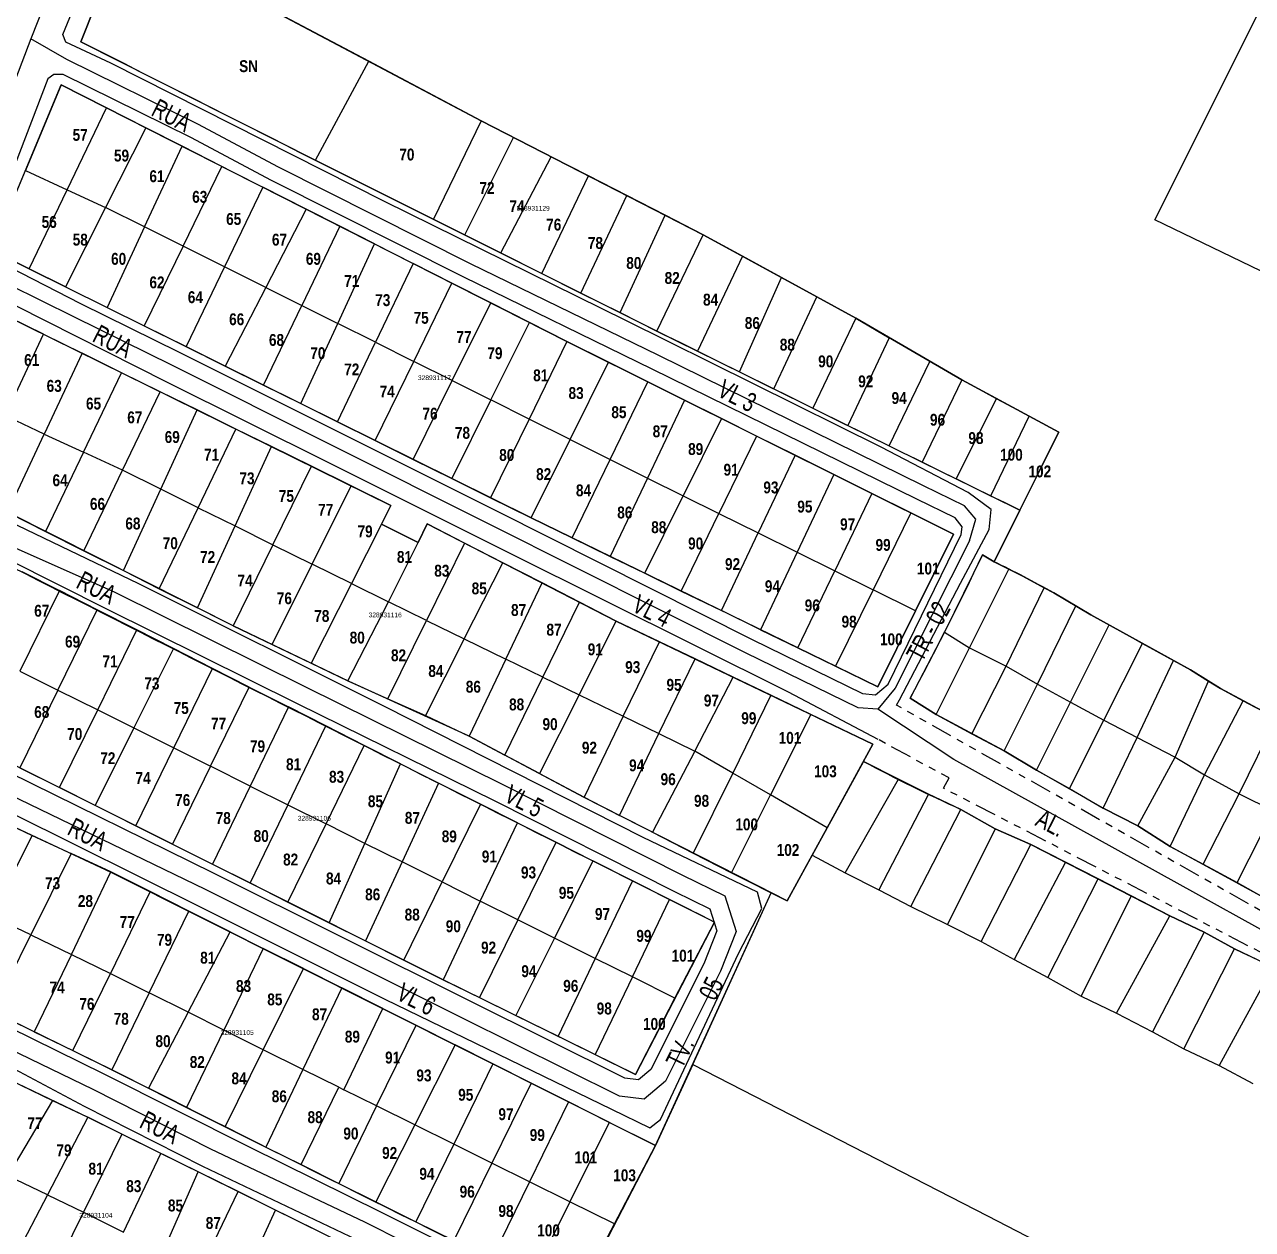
# Model space of a CAD drawing. Extents: x 205316 to 208372, y 4848714 to 4853250.
# Drawn here: x 206958.7 to 207217.7, y 4849956.4 to 4850210.4 of the extents above; entities that cross this region are included whole.
import ezdxf
from ezdxf.enums import TextEntityAlignment as Align

# ---------------------------------------------------------------- set-up
doc = ezdxf.new("R2010")
doc.units = 0
doc.header["$LTSCALE"] = 1.5
doc.header["$MEASUREMENT"] = 0
doc.linetypes.add('TRACO_25', pattern=[8, 3, -1, 1, -1, 1, -1])
for name, color, linetype in [('CD-MALHA-LOTES', 40, 'CONTINUOUS'), ('CD_TXT_QUADRA', 7, 'CONTINUOUS'), ('RU-QUADRAS', 6, 'CONTINUOUS'), ('SV-EIXO-RUA-N-PAV', 6, 'CONTINUOUS'), ('SV-EIXO-RUA-PAV', 20, 'CONTINUOUS'), ('SV-RUA-NAO-PAV-S-GUIA-C-GUIA', 7, 'CONTINUOUS'), ('SV-RUA-PAVIM-S-GUIA-C-GUIA', 7, 'CONTINUOUS'), ('SV-TXT-RUA-N-PAV-S-GUIA-C-GUIA', 7, 'CONTINUOUS'), ('SV-TXT-RUA-PAV-S-GUIA-C-GUIA', 7, 'CONTINUOUS'), ('Th_NmrPort', 7, 'CONTINUOUS')]:
    doc.layers.add(name, color=color, linetype=linetype)
doc.styles.add('ARIAL', font='arial.ttf')
doc.styles.add('ROMANS', font='arial.ttf', dxfattribs={"height": 0.2})
doc.styles.get("Standard").update_dxf_attribs({"font": 'swisscbo.ttf'})

msp = doc.modelspace()

# ---------------------------------------------------------------- linework, layer by layer
at = {"layer": 'CD-MALHA-LOTES', "linetype": 'Continuous'}
for p, q in [((207031.34, 4850202.67), (206979.8, 4850229.99)), ((207197.08, 4850169.22), (207219.7, 4850214.43)), ((207020.07, 4850181.85), (207031.34, 4850202.67)), ((207055.03, 4850190.12), (207031.34, 4850202.67)), ((206967.74, 4850175.59), (206976.02, 4850192.88)), ((206984.32, 4850188.66), (206976.02, 4850192.88)), ((206984.32, 4850188.66), (206975.83, 4850171.87)), ((206991.96, 4850184.78), (206984.32, 4850188.66)), ((207055.03, 4850190.12), (207044.98, 4850169.38)), ((207061.82, 4850186.63), (207055.03, 4850190.12)), ((207051.6, 4850166.06), (207061.82, 4850186.63)), ((207069.79, 4850182.54), (207061.82, 4850186.63)), ((206984.06, 4850167.76), (206991.96, 4850184.78)), ((207000.36, 4850180.52), (206991.96, 4850184.78)), ((206992.17, 4850163.71), (207000.36, 4850180.52)), ((207000.36, 4850180.52), (207008.99, 4850176.14)), ((207020.07, 4850181.85), (207044.98, 4850169.38)), ((207059.15, 4850162.28), (207069.79, 4850182.54)), ((207077.65, 4850178.5), (207069.79, 4850182.54)), ((206955.37, 4850171.04), (206958.94, 4850179.64)), ((206958.94, 4850179.64), (206967.74, 4850175.59)), ((207067.82, 4850157.94), (207077.65, 4850178.5)), ((207085.75, 4850174.34), (207077.65, 4850178.5)), ((206959.74, 4850158.93), (206967.74, 4850175.59)), ((206967.74, 4850175.59), (206975.83, 4850171.87)), ((207008.99, 4850176.14), (207000.89, 4850159.35)), ((207018.15, 4850171.49), (207008.99, 4850176.14)), ((207076.07, 4850153.81), (207085.75, 4850174.34)), ((207093.8, 4850170.21), (207085.75, 4850174.34)), ((206975.83, 4850171.87), (206967.37, 4850155.14)), ((206984.06, 4850167.76), (206975.83, 4850171.87)), ((207018.15, 4850171.49), (207009.61, 4850154.99)), ((207025.2, 4850167.91), (207018.15, 4850171.49)), ((207084.3, 4850149.69), (207093.8, 4850170.21)), ((207101.83, 4850166.08), (207093.8, 4850170.21)), ((206984.06, 4850167.76), (206976.17, 4850150.77)), ((206992.17, 4850163.71), (206984.06, 4850167.76)), ((207025.2, 4850167.91), (207017.2, 4850151.2)), ((207032.56, 4850164.18), (207025.2, 4850167.91)), ((207044.98, 4850169.38), (207051.6, 4850166.06)), ((207281.29, 4850128.59), (207197.08, 4850169.22)), ((207051.6, 4850166.06), (207059.15, 4850162.28)), ((207092.07, 4850145.8), (207101.83, 4850166.08)), ((207110.16, 4850161.55), (207101.83, 4850166.08)), ((206992.17, 4850163.71), (206983.98, 4850146.89)), ((207000.89, 4850159.35), (206992.17, 4850163.71)), ((207024.81, 4850147.4), (207032.56, 4850164.18)), ((207032.56, 4850164.18), (207040.69, 4850160.05)), ((207059.15, 4850162.28), (207067.82, 4850157.94)), ((206959.74, 4850158.93), (206955.35, 4850161.1)), ((207000.89, 4850159.35), (206992.79, 4850142.52)), ((207009.61, 4850154.99), (207000.89, 4850159.35)), ((207040.69, 4850160.05), (207032.73, 4850143.44)), ((207048.86, 4850155.9), (207040.69, 4850160.05)), ((207110.16, 4850161.55), (207100.67, 4850141.55)), ((207118.38, 4850157.06), (207110.16, 4850161.55)), ((206967.37, 4850155.14), (206959.74, 4850158.93)), ((207067.82, 4850157.94), (207076.07, 4850153.81)), ((207109.48, 4850137.2), (207118.38, 4850157.06)), ((207125.77, 4850153.02), (207118.38, 4850157.06)), ((206967.37, 4850155.14), (206976.17, 4850150.77)), ((207009.61, 4850154.99), (207001.04, 4850138.42)), ((207009.61, 4850154.99), (207017.2, 4850151.2)), ((207040.82, 4850139.4), (207048.86, 4850155.9)), ((207057.03, 4850151.75), (207048.86, 4850155.9)), ((207048.9, 4850135.36), (207057.03, 4850151.75)), ((207065.2, 4850147.61), (207057.03, 4850151.75)), ((207076.07, 4850153.81), (207084.3, 4850149.69)), ((207116.72, 4850133.63), (207125.77, 4850153.02)), ((207134.03, 4850148.51), (207125.77, 4850153.02)), ((206976.17, 4850150.77), (206983.98, 4850146.89)), ((207009.16, 4850134.39), (207017.2, 4850151.2)), ((207017.2, 4850151.2), (207024.81, 4850147.4)), ((207084.3, 4850149.69), (207092.07, 4850145.8)), ((206962.71, 4850145.17), (206955.58, 4850148.68)), ((206983.98, 4850146.89), (206992.79, 4850142.52)), ((207017, 4850130.5), (207024.81, 4850147.4)), ((207032.73, 4850143.44), (207024.81, 4850147.4)), ((207057.08, 4850131.27), (207065.2, 4850147.61)), ((207073.1, 4850143.59), (207065.2, 4850147.61)), ((207134.03, 4850148.51), (207124.94, 4850129.57)), ((207134.03, 4850148.51), (207141.07, 4850144.4)), ((206955.51, 4850129.64), (206962.71, 4850145.17)), ((206962.71, 4850145.17), (206970.91, 4850141.12)), ((207092.07, 4850145.8), (207100.67, 4850141.55)), ((207141.07, 4850144.4), (207132.33, 4850125.92)), ((207149.64, 4850139.41), (207141.07, 4850144.4)), ((206992.79, 4850142.52), (207001.04, 4850138.42)), ((207024.71, 4850126.68), (207032.73, 4850143.44)), ((207032.73, 4850143.44), (207040.82, 4850139.4)), ((207073.1, 4850143.59), (207065.12, 4850127.25)), ((207081.86, 4850139.23), (207073.1, 4850143.59)), ((207100.67, 4850141.55), (207109.48, 4850137.2)), ((206970.91, 4850141.12), (206962.91, 4850124.05)), ((206979.22, 4850137.02), (206970.91, 4850141.12)), ((207032.7, 4850122.71), (207040.82, 4850139.4)), ((207048.9, 4850135.36), (207040.82, 4850139.4)), ((207073.76, 4850122.94), (207081.86, 4850139.23)), ((207090.2, 4850135.07), (207081.86, 4850139.23)), ((207141.05, 4850121.62), (207149.64, 4850139.41)), ((207156.36, 4850135.51), (207149.64, 4850139.41)), ((206971.16, 4850120.25), (206979.22, 4850137.02)), ((206987.36, 4850133), (206979.22, 4850137.02)), ((207001.04, 4850138.42), (207009.16, 4850134.39)), ((207109.48, 4850137.2), (207116.72, 4850133.63)), ((207009.16, 4850134.39), (207017, 4850130.5)), ((207040.67, 4850118.75), (207048.9, 4850135.36)), ((207048.9, 4850135.36), (207057.08, 4850131.27)), ((207082.23, 4850118.7), (207090.2, 4850135.07)), ((207097.91, 4850131.23), (207090.2, 4850135.07)), ((207116.72, 4850133.63), (207124.94, 4850129.57)), ((207156.36, 4850135.51), (207148.01, 4850118.18)), ((207163.72, 4850131.54), (207156.36, 4850135.51)), ((206979.41, 4850116.44), (206987.36, 4850133)), ((206995.14, 4850129.17), (206987.36, 4850133)), ((207057.08, 4850131.27), (207048.84, 4850114.7)), ((207065.12, 4850127.25), (207057.08, 4850131.27)), ((207097.91, 4850131.23), (207090.09, 4850114.81)), ((207105.7, 4850127.35), (207097.91, 4850131.23)), ((207155.2, 4850114.64), (207163.72, 4850131.54)), ((207170.56, 4850127.85), (207163.72, 4850131.54)), ((206987.47, 4850112.45), (206995.14, 4850129.17)), ((207003.33, 4850125.13), (206995.14, 4850129.17)), ((207017, 4850130.5), (207024.71, 4850126.68)), ((207124.94, 4850129.57), (207132.33, 4850125.92)), ((206962.91, 4850124.05), (206955.5, 4850127.59)), ((207024.71, 4850126.68), (207032.7, 4850122.71)), ((207065.12, 4850127.25), (207057.01, 4850110.65)), ((207073.76, 4850122.94), (207065.12, 4850127.25)), ((207105.7, 4850127.35), (207097.64, 4850111.07)), ((207113.08, 4850123.67), (207105.7, 4850127.35)), ((207132.33, 4850125.92), (207141.05, 4850121.62)), ((207162.48, 4850111.05), (207170.56, 4850127.85)), ((207176.8, 4850124.48), (207170.56, 4850127.85)), ((206955.44, 4850108.14), (206962.91, 4850124.05)), ((206962.91, 4850124.05), (206971.16, 4850120.25)), ((206995.36, 4850108.55), (207003.33, 4850125.13)), ((207010.81, 4850121.43), (207003.33, 4850125.13)), ((207113.08, 4850123.67), (207105.16, 4850107.35)), ((207121.2, 4850119.62), (207113.08, 4850123.67)), ((207172.22, 4850115.3), (207176.8, 4850124.48)), ((207003.13, 4850104.7), (207010.81, 4850121.43)), ((207019.22, 4850117.29), (207010.81, 4850121.43)), ((207032.7, 4850122.71), (207040.67, 4850118.75)), ((207065.54, 4850106.41), (207073.76, 4850122.94)), ((207073.76, 4850122.94), (207082.23, 4850118.7)), ((207141.05, 4850121.62), (207148.01, 4850118.18)), ((206971.16, 4850120.25), (206963.15, 4850103.57)), ((206979.41, 4850116.44), (206971.16, 4850120.25)), ((207040.67, 4850118.75), (207048.84, 4850114.7)), ((207074.2, 4850102.19), (207082.23, 4850118.7)), ((207082.23, 4850118.7), (207090.09, 4850114.81)), ((207121.2, 4850119.62), (207113.45, 4850103.24)), ((207129.36, 4850115.56), (207121.2, 4850119.62)), ((207148.01, 4850118.18), (207155.2, 4850114.64)), ((206971.26, 4850099.49), (206979.41, 4850116.44)), ((206987.47, 4850112.45), (206979.41, 4850116.44)), ((207011.12, 4850100.75), (207019.22, 4850117.29)), ((207027.59, 4850113.16), (207019.22, 4850117.29)), ((207129.36, 4850115.56), (207121.65, 4850099.19)), ((207137.43, 4850111.54), (207129.36, 4850115.56)), ((207019.4, 4850096.65), (207027.59, 4850113.16)), ((207048.84, 4850114.7), (207057.01, 4850110.65)), ((207090.09, 4850114.81), (207082.21, 4850098.29)), ((207090.09, 4850114.81), (207097.64, 4850111.07)), ((207155.2, 4850114.64), (207162.48, 4850111.05)), ((207172.22, 4850115.3), (207168.59, 4850108.03)), ((206979.6, 4850095.29), (206987.47, 4850112.45)), ((206995.36, 4850108.55), (206987.47, 4850112.45)), ((207057.01, 4850110.65), (207065.54, 4850106.41)), ((207089.53, 4850094.72), (207097.64, 4850111.07)), ((207097.64, 4850111.07), (207105.16, 4850107.35)), ((207137.43, 4850111.54), (207129.59, 4850095.25)), ((207145.59, 4850107.47), (207137.43, 4850111.54)), ((207162.48, 4850111.05), (207168.59, 4850108.03)), ((206987.16, 4850091.48), (206995.36, 4850108.55)), ((206995.36, 4850108.55), (207003.13, 4850104.7)), ((207168.59, 4850108.03), (207163.17, 4850097.15)), ((206955.57, 4850107.39), (206963.15, 4850103.57)), ((207033.98, 4850105.09), (207027.67, 4850092.56)), ((207041.72, 4850101.23), (207033.98, 4850105.09)), ((207065.54, 4850106.41), (207074.2, 4850102.19)), ((207097.22, 4850090.97), (207105.16, 4850107.35)), ((207105.16, 4850107.35), (207113.45, 4850103.24)), ((207145.59, 4850107.47), (207137.65, 4850091.26)), ((206963.15, 4850103.57), (206971.26, 4850099.49)), ((206995.2, 4850087.43), (207003.13, 4850104.7)), ((207003.13, 4850104.7), (207011.12, 4850100.75)), ((207105.69, 4850086.85), (207113.45, 4850103.24)), ((207113.45, 4850103.24), (207121.65, 4850099.19)), ((207011.12, 4850100.75), (207002.73, 4850083.65)), ((207011.12, 4850100.75), (207019.4, 4850096.65)), ((207035.49, 4850088.69), (207041.72, 4850101.23)), ((207051.54, 4850101.09), (207043.51, 4850084.79)), ((207059.56, 4850096.96), (207051.54, 4850101.09)), ((207074.2, 4850102.19), (207082.21, 4850098.29)), ((206971.26, 4850099.49), (206979.6, 4850095.29)), ((207082.21, 4850098.29), (207089.53, 4850094.72)), ((207121.65, 4850099.19), (207113.94, 4850082.83)), ((207121.65, 4850099.19), (207129.59, 4850095.25)), ((206958.19, 4850095.13), (206966.1, 4850091.07)), ((206979.6, 4850095.29), (206987.16, 4850091.48)), ((207010.99, 4850079.69), (207019.4, 4850096.65)), ((207027.67, 4850092.56), (207019.4, 4850096.65)), ((207051.46, 4850080.91), (207059.56, 4850096.96)), ((207067.87, 4850092.69), (207059.56, 4850096.96)), ((207089.53, 4850094.72), (207097.22, 4850090.97)), ((207121.77, 4850079.02), (207129.59, 4850095.25)), ((207129.59, 4850095.25), (207137.65, 4850091.26)), ((207163.17, 4850097.15), (207169.09, 4850094.2)), ((207027.67, 4850092.56), (207019.21, 4850075.76)), ((207027.67, 4850092.56), (207035.49, 4850088.69)), ((207060.24, 4850076.64), (207067.87, 4850092.69)), ((207075.77, 4850088.62), (207067.87, 4850092.69)), ((207169.09, 4850094.2), (207175.75, 4850090.61)), ((206966.1, 4850091.07), (206957.78, 4850074.11)), ((206974.08, 4850087.03), (206966.1, 4850091.07)), ((206987.16, 4850091.48), (206995.2, 4850087.43)), ((207097.22, 4850090.97), (207105.69, 4850086.85)), ((207137.65, 4850091.26), (207129.74, 4850075.13)), ((207146.6, 4850086.83), (207137.65, 4850091.26)), ((207175.75, 4850090.61), (207183.6, 4850085.99)), ((206965.79, 4850070.11), (206974.08, 4850087.03)), ((206982.44, 4850082.78), (206974.08, 4850087.03)), ((207002.73, 4850083.65), (206995.2, 4850087.43)), ((207026.91, 4850072.07), (207035.49, 4850088.69)), ((207043.51, 4850084.79), (207035.49, 4850088.69)), ((207068.04, 4850072.84), (207075.77, 4850088.62)), ((207083.46, 4850084.66), (207075.77, 4850088.62)), ((207113.94, 4850082.83), (207105.69, 4850086.85)), ((207035.38, 4850068.27), (207043.51, 4850084.79)), ((207043.51, 4850084.79), (207051.46, 4850080.91)), ((207075.66, 4850069.13), (207083.46, 4850084.66)), ((207092.6, 4850080.28), (207083.46, 4850084.66)), ((207138.63, 4850070.8), (207146.6, 4850086.83)), ((207183.6, 4850085.99), (207190.76, 4850082.04)), ((206974.18, 4850065.92), (206982.44, 4850082.78)), ((206990.12, 4850078.88), (206982.44, 4850082.78)), ((207002.73, 4850083.65), (207010.99, 4850079.69)), ((207113.94, 4850082.83), (207121.77, 4850079.02)), ((207190.76, 4850082.04), (207197.42, 4850078.29)), ((207010.99, 4850079.69), (207019.21, 4850075.76)), ((207051.46, 4850080.91), (207043.28, 4850064.72)), ((207051.46, 4850080.91), (207060.24, 4850076.64)), ((207084.96, 4850064.61), (207092.6, 4850080.28)), ((207100.14, 4850076.67), (207092.6, 4850080.28)), ((206990.12, 4850078.88), (206981.78, 4850062.13)), ((206998.38, 4850074.68), (206990.12, 4850078.88)), ((207060.24, 4850076.64), (207052.52, 4850060.4)), ((207068.04, 4850072.84), (207060.24, 4850076.64)), ((207092.51, 4850060.93), (207100.14, 4850076.67)), ((207108.14, 4850072.84), (207100.14, 4850076.67)), ((207121.77, 4850079.02), (207129.74, 4850075.13)), ((207197.42, 4850078.29), (207204.58, 4850074.37)), ((206957.78, 4850074.11), (206965.79, 4850070.11)), ((206990.21, 4850057.92), (206998.38, 4850074.68)), ((207006.13, 4850070.74), (206998.38, 4850074.68)), ((207019.21, 4850075.76), (207026.91, 4850072.07)), ((207129.74, 4850075.13), (207138.63, 4850070.8)), ((207204.58, 4850074.37), (207210.91, 4850070.41)), ((207026.91, 4850072.07), (207035.38, 4850068.27)), ((207060, 4850056.42), (207068.04, 4850072.84)), ((207068.04, 4850072.84), (207075.66, 4850069.13)), ((207100.06, 4850057.25), (207108.14, 4850072.84)), ((207116.13, 4850069.02), (207108.14, 4850072.84)), ((206965.79, 4850070.11), (206957.77, 4850053.74)), ((206965.79, 4850070.11), (206974.18, 4850065.92)), ((206997.98, 4850054.04), (207006.13, 4850070.74)), ((207006.13, 4850070.74), (207014.38, 4850066.55)), ((207075.66, 4850069.13), (207067.31, 4850052.52)), ((207075.66, 4850069.13), (207084.96, 4850064.61)), ((207116.13, 4850069.02), (207108.06, 4850052.61)), ((207124.54, 4850064.99), (207116.13, 4850069.02)), ((207210.91, 4850070.41), (207218.25, 4850066.48)), ((207014.38, 4850066.55), (207006.35, 4850049.86)), ((207022.24, 4850062.56), (207014.38, 4850066.55)), ((207035.38, 4850068.27), (207043.28, 4850064.72)), ((206966.15, 4850049.54), (206974.18, 4850065.92)), ((206974.18, 4850065.92), (206981.78, 4850062.13)), ((207043.28, 4850064.72), (207052.52, 4850060.4)), ((207084.96, 4850064.61), (207076.71, 4850047.5)), ((207084.96, 4850064.61), (207092.51, 4850060.93)), ((207124.54, 4850064.99), (207116.04, 4850048)), ((206981.78, 4850062.13), (206973.64, 4850045.79)), ((206981.78, 4850062.13), (206990.21, 4850057.92)), ((207014.23, 4850045.92), (207022.24, 4850062.56)), ((207030.38, 4850058.42), (207022.24, 4850062.56)), ((207022.31, 4850041.88), (207030.38, 4850058.42)), ((207038.04, 4850054.53), (207030.38, 4850058.42)), ((207052.52, 4850060.4), (207060, 4850056.42)), ((207084.17, 4850043.7), (207092.51, 4850060.93)), ((207092.51, 4850060.93), (207100.06, 4850057.25)), ((206982.2, 4850041.51), (206990.21, 4850057.92)), ((206990.21, 4850057.92), (206997.98, 4850054.04)), ((207067.31, 4850052.52), (207060, 4850056.42)), ((207100.06, 4850057.25), (207091.17, 4850040.12)), ((207108.06, 4850052.61), (207100.06, 4850057.25)), ((206957.77, 4850053.74), (206966.15, 4850049.54)), ((206997.98, 4850054.04), (206989.96, 4850037.62)), ((207006.35, 4850049.86), (206997.98, 4850054.04)), ((207030.52, 4850037.79), (207038.04, 4850054.53)), ((207038.04, 4850054.53), (207046.06, 4850050.49)), ((207067.31, 4850052.52), (207076.71, 4850047.5)), ((207108.06, 4850052.61), (207099.75, 4850035.74)), ((207116.04, 4850048), (207108.06, 4850052.61)), ((206973.64, 4850045.79), (206966.15, 4850049.54)), ((207006.35, 4850049.86), (206998.41, 4850033.38)), ((207006.35, 4850049.86), (207014.23, 4850045.92)), ((207046.06, 4850050.49), (207038.37, 4850033.87)), ((207054.89, 4850046.05), (207046.06, 4850050.49)), ((206982.2, 4850041.51), (206973.64, 4850045.79)), ((207014.23, 4850045.92), (207006.29, 4850029.44)), ((207014.23, 4850045.92), (207022.31, 4850041.88)), ((207054.89, 4850046.05), (207046.82, 4850029.65)), ((207062.66, 4850042.14), (207054.89, 4850046.05)), ((207076.71, 4850047.5), (207084.17, 4850043.7)), ((207107.84, 4850031.61), (207116.04, 4850048)), ((207127.98, 4850041.09), (207116.04, 4850048)), ((207091.17, 4850040.12), (207084.17, 4850043.7)), ((206955.61, 4850041.71), (206960.38, 4850039.48)), ((206989.96, 4850037.62), (206982.2, 4850041.51)), ((207014.28, 4850025.43), (207022.31, 4850041.88)), ((207030.52, 4850037.79), (207022.31, 4850041.88)), ((207054.84, 4850025.64), (207062.66, 4850042.14)), ((207062.66, 4850042.14), (207070.86, 4850038.01)), ((207119.53, 4850025.65), (207127.98, 4850041.09)), ((206960.38, 4850039.48), (206955.53, 4850029.85)), ((206960.38, 4850039.48), (206968.59, 4850035.65)), ((207023.01, 4850021.06), (207030.52, 4850037.79)), ((207038.37, 4850033.87), (207030.52, 4850037.79)), ((207062.78, 4850021.67), (207070.86, 4850038.01)), ((207070.86, 4850038.01), (207078.56, 4850034.14)), ((207091.17, 4850040.12), (207099.75, 4850035.74)), ((206968.59, 4850035.65), (206960.1, 4850018.49)), ((206976.92, 4850031.76), (206968.59, 4850035.65)), ((206989.96, 4850037.62), (206998.41, 4850033.38)), ((207099.75, 4850035.74), (207107.84, 4850031.61)), ((206998.41, 4850033.38), (207006.29, 4850029.44)), ((207038.37, 4850033.87), (207030.66, 4850017.23)), ((207046.82, 4850029.65), (207038.37, 4850033.87)), ((207078.56, 4850034.14), (207070.47, 4850017.83)), ((207086.95, 4850029.91), (207078.56, 4850034.14)), ((206968.65, 4850014.36), (206976.92, 4850031.76)), ((206985.23, 4850027.61), (206976.92, 4850031.76)), ((207086.95, 4850029.91), (207079.09, 4850013.53)), ((207094.76, 4850025.98), (207086.95, 4850029.91)), ((207107.84, 4850031.61), (207119.53, 4850025.65)), ((206985.23, 4850027.61), (206976.85, 4850010.39)), ((206993.38, 4850023.52), (206985.23, 4850027.61)), ((207006.29, 4850029.44), (207014.28, 4850025.43)), ((207038.72, 4850013.19), (207046.82, 4850029.65)), ((207046.82, 4850029.65), (207054.84, 4850025.64)), ((207014.28, 4850025.43), (207023.01, 4850021.06)), ((207054.84, 4850025.64), (207046.99, 4850009.05)), ((207062.78, 4850021.67), (207054.84, 4850025.64)), ((207086.92, 4850009.62), (207094.76, 4850025.98)), ((207104.24, 4850021.21), (207094.76, 4850025.98)), ((206985.04, 4850006.29), (206993.38, 4850023.52)), ((207002.09, 4850019.14), (206993.38, 4850023.52)), ((206960.1, 4850018.49), (206955.53, 4850020.71)), ((207023.01, 4850021.06), (207030.66, 4850017.23)), ((207062.78, 4850021.67), (207054.68, 4850005.27)), ((207070.47, 4850017.83), (207062.78, 4850021.67)), ((207095.89, 4850005.14), (207104.24, 4850021.21)), ((206955.53, 4850009.25), (206960.1, 4850018.49)), ((206960.1, 4850018.49), (206968.65, 4850014.36)), ((206993.24, 4850002.2), (207002.09, 4850019.14)), ((207002.09, 4850019.14), (207009.05, 4850015.65)), ((207030.66, 4850017.23), (207038.72, 4850013.19)), ((207070.47, 4850017.83), (207062.36, 4850001.48)), ((207079.09, 4850013.53), (207070.47, 4850017.83)), ((206968.65, 4850014.36), (206960.8, 4849998.05)), ((206968.65, 4850014.36), (206976.85, 4850010.39)), ((207009.05, 4850015.65), (207000.76, 4849998.44)), ((207017.53, 4850011.38), (207009.05, 4850015.65)), ((207038.72, 4850013.19), (207046.99, 4850009.05)), ((207079.09, 4850013.53), (207071.23, 4849997.12)), ((207086.92, 4850009.62), (207079.09, 4850013.53)), ((206968.91, 4849994.09), (206976.85, 4850010.39)), ((206976.85, 4850010.39), (206985.04, 4850006.29)), ((207009.09, 4849994.28), (207017.53, 4850011.38)), ((207017.53, 4850011.38), (207025.62, 4850007.32)), ((207086.92, 4850009.62), (207079.08, 4849993.25)), ((207095.89, 4850005.14), (207086.92, 4850009.62)), ((207025.62, 4850007.32), (207017.42, 4849990.15)), ((207034.28, 4850002.97), (207025.62, 4850007.32)), ((207046.99, 4850009.05), (207054.68, 4850005.27)), ((206985.04, 4850006.29), (206977.18, 4849990.05)), ((206993.24, 4850002.2), (206985.04, 4850006.29)), ((207054.68, 4850005.27), (207062.36, 4850001.48)), ((207087.55, 4849989.08), (207095.89, 4850005.14)), ((206993.24, 4850002.2), (206984.87, 4849986.18)), ((207000.76, 4849998.44), (206993.24, 4850002.2)), ((207026.09, 4849985.85), (207034.28, 4850002.97)), ((207034.28, 4850002.97), (207041.29, 4849999.45)), ((207062.36, 4850001.48), (207071.23, 4849997.12)), ((206960.8, 4849998.05), (206955.61, 4850000.59)), ((207032.99, 4849982.43), (207041.29, 4849999.45)), ((207041.29, 4849999.45), (207049.54, 4849995.3)), ((206960.8, 4849998.05), (206968.91, 4849994.09)), ((207000.76, 4849998.44), (206992.92, 4849982.13)), ((207009.09, 4849994.28), (207000.76, 4849998.44)), ((207071.23, 4849997.12), (207079.08, 4849993.25)), ((206968.91, 4849994.09), (206977.18, 4849990.05)), ((207001.06, 4849978.02), (207009.09, 4849994.28)), ((207017.42, 4849990.15), (207009.09, 4849994.28)), ((207049.54, 4849995.3), (207041.02, 4849978.45)), ((207057.49, 4849991.31), (207049.54, 4849995.3)), ((207057.49, 4849991.31), (207049.24, 4849974.37)), ((207065.56, 4849987.25), (207057.49, 4849991.31)), ((207079.08, 4849993.25), (207087.55, 4849989.08)), ((206977.18, 4849990.05), (206984.87, 4849986.18)), ((207017.42, 4849990.15), (207009.61, 4849973.78)), ((207025.02, 4849986.38), (207017.42, 4849990.15)), ((206955.61, 4849987.95), (206964.63, 4849983.61)), ((206984.87, 4849986.18), (206992.92, 4849982.13)), ((207017.04, 4849970.08), (207025.02, 4849986.38)), ((207025.02, 4849986.38), (207026.09, 4849985.85)), ((207065.56, 4849987.25), (207057.26, 4849970.39)), ((207073.46, 4849983.28), (207065.56, 4849987.25)), ((206964.63, 4849983.61), (206955.22, 4849967.72)), ((206964.63, 4849983.61), (206972.06, 4849980.04)), ((207032.99, 4849982.43), (207026.09, 4849985.85)), ((207073.46, 4849983.28), (207065.21, 4849966.45)), ((207082.03, 4849978.98), (207073.46, 4849983.28)), ((206992.92, 4849982.13), (207001.06, 4849978.02)), ((207032.99, 4849982.43), (207025.04, 4849966.11)), ((207041.02, 4849978.45), (207032.99, 4849982.43)), ((206972.06, 4849980.04), (206963.56, 4849963.72)), ((206979.24, 4849976.49), (206972.06, 4849980.04)), ((207041.02, 4849978.45), (207032.82, 4849962.24)), ((207049.24, 4849974.37), (207041.02, 4849978.45)), ((207082.03, 4849978.98), (207073.71, 4849962.24)), ((206979.24, 4849976.49), (206971.19, 4849960.07)), ((206987.46, 4849972.43), (206979.24, 4849976.49)), ((207001.06, 4849978.02), (207009.61, 4849973.78)), ((207009.61, 4849973.78), (207017.04, 4849970.08)), ((207049.24, 4849974.37), (207041.28, 4849958.03)), ((207057.26, 4849970.39), (207049.24, 4849974.37)), ((206979.59, 4849955.81), (206987.46, 4849972.43)), ((206995.35, 4849968.53), (206987.46, 4849972.43)), ((207057.26, 4849970.39), (207049.24, 4849954.08)), ((207065.21, 4849966.45), (207057.26, 4849970.39)), ((206987.93, 4849951.59), (206995.35, 4849968.53)), ((207003.76, 4849964.37), (206995.35, 4849968.53)), ((207017.04, 4849970.08), (207025.04, 4849966.11)), ((206963.56, 4849963.72), (206955.22, 4849967.72)), ((207025.04, 4849966.11), (207032.82, 4849962.24)), ((207065.21, 4849966.45), (207057.2, 4849950.12)), ((207073.71, 4849962.24), (207065.21, 4849966.45)), ((206963.56, 4849963.72), (206955.54, 4849948.31)), ((206963.56, 4849963.72), (206971.19, 4849960.07)), ((206995.73, 4849947.64), (207003.76, 4849964.37)), ((207011.64, 4849960.48), (207003.76, 4849964.37)), ((206971.19, 4849960.07), (206962.68, 4849942.79)), ((206971.19, 4849960.07), (206979.59, 4849955.81)), ((207003.85, 4849943.53), (207011.64, 4849960.48)), ((207020.06, 4849956.32), (207011.64, 4849960.48)), ((207032.82, 4849962.24), (207041.28, 4849958.03)), ((207073.71, 4849962.24), (207065.61, 4849945.94)), ((207083.12, 4849957.57), (207073.71, 4849962.24)), ((207041.28, 4849958.03), (207049.24, 4849954.08)), ((207074.64, 4849941.45), (207083.12, 4849957.57))]:
    msp.add_line(p, q, dxfattribs=at)
at = {"layer": 'CD-MALHA-LOTES', "linetype": 'Continuous', "flags": 128}
for points in [[(206979.8, 4850229.99), (206970.61, 4850206.79), (207020.07, 4850181.85)], [(206976.02, 4850192.88), (206966.46, 4850197.73), (206958.94, 4850179.64)], [(207033.98, 4850105.09), (207035.96, 4850109.03), (207027.59, 4850113.16)], [(207051.54, 4850101.09), (207043.67, 4850105.14), (207041.72, 4850101.23)], [(207146.6, 4850086.83), (207154.62, 4850102.97), (207145.59, 4850107.47)], [(207127.98, 4850041.09), (207137.62, 4850058.73), (207124.54, 4850064.99)], [(207083.12, 4849957.57), (207091.8, 4849974.07), (207082.03, 4849978.98)]]:
    msp.add_lwpolyline(points, dxfattribs=at)
at = {"layer": 'CD-MALHA-LOTES'}
for points in [[(207163.17, 4850097.15), (207160.72, 4850098.61), (207152.74, 4850082.33)], [(207158.01, 4850079.03), (207166.3, 4850095.59)], [(207163.17, 4850097.15), (207166.3, 4850095.59)], [(207166.3, 4850095.59), (207169.09, 4850094.2)], [(207169.09, 4850094.2), (207173.76, 4850091.68)], [(207165.69, 4850075.15), (207173.76, 4850091.68)], [(207173.76, 4850091.68), (207175.75, 4850090.61)], [(207175.75, 4850090.61), (207180.44, 4850087.85)], [(207172.36, 4850071.37), (207180.44, 4850087.85)], [(207180.44, 4850087.85), (207183.6, 4850085.99)], [(207183.6, 4850085.99), (207187.47, 4850083.85)], [(207152.74, 4850082.33), (207145.48, 4850068.37), (207150.97, 4850064.98)], [(207152.74, 4850082.33), (207158.01, 4850079.03)], [(207179.26, 4850067.59), (207187.47, 4850083.85)], [(207187.47, 4850083.85), (207190.76, 4850082.04)], [(207190.76, 4850082.04), (207194.45, 4850079.96)], [(207186.31, 4850063.75), (207194.45, 4850079.96)], [(207194.45, 4850079.96), (207197.42, 4850078.29)], [(207150.97, 4850064.98), (207158.01, 4850079.03)], [(207158.01, 4850079.03), (207165.69, 4850075.15)], [(207197.42, 4850078.29), (207201.03, 4850076.31)], [(207158.49, 4850060.88), (207165.69, 4850075.15)], [(207165.69, 4850075.15), (207172.36, 4850071.37)], [(207193.32, 4850060.08), (207201.03, 4850076.31)], [(207201.03, 4850076.31), (207204.58, 4850074.37)], [(207204.58, 4850074.37), (207208.36, 4850072)], [(207165.3, 4850057.33), (207172.36, 4850071.37)], [(207172.36, 4850071.37), (207179.26, 4850067.59)], [(207201.35, 4850055.96), (207208.36, 4850072)], [(207208.36, 4850072), (207210.91, 4850070.41)], [(207210.91, 4850070.41), (207215.67, 4850067.86)], [(207172.11, 4850053.19), (207179.26, 4850067.59)], [(207179.26, 4850067.59), (207186.31, 4850063.75)], [(207207.56, 4850052.26), (207215.67, 4850067.86)], [(207215.67, 4850067.86), (207218.25, 4850066.48)], [(207150.97, 4850064.98), (207158.49, 4850060.88)], [(207179.06, 4850049.34), (207186.31, 4850063.75)], [(207186.31, 4850063.75), (207193.32, 4850060.08)], [(207214.85, 4850048.2), (207222.65, 4850064.13)], [(207158.49, 4850060.88), (207165.3, 4850057.33)], [(207186.16, 4850045.2), (207193.32, 4850060.08)], [(207193.32, 4850060.08), (207201.35, 4850055.96)], [(207165.3, 4850057.33), (207172.11, 4850053.19)], [(207193.48, 4850041.48), (207201.35, 4850055.96)], [(207201.35, 4850055.96), (207207.56, 4850052.26)], [(207142.99, 4850051.31), (207135.61, 4850055.06), (207127.98, 4850041.09), (207124.79, 4850035.27)], [(207172.11, 4850053.19), (207179.06, 4850049.34)], [(207131.8, 4850031.55), (207142.99, 4850051.31)], [(207149.36, 4850048.13), (207142.99, 4850051.31)], [(207200.28, 4850037.16), (207207.56, 4850052.26)], [(207207.56, 4850052.26), (207214.85, 4850048.2)], [(207149.36, 4850048.13), (207138.89, 4850028.01)], [(207156.17, 4850044.95), (207149.36, 4850048.13)], [(207179.06, 4850049.34), (207186.16, 4850045.2)], [(207207.25, 4850033.43), (207214.85, 4850048.2)], [(207214.85, 4850048.2), (207222.08, 4850044.68)], [(207145.59, 4850024.47), (207156.17, 4850044.95)], [(207163.42, 4850040.89), (207156.17, 4850044.95)], [(207186.16, 4850045.2), (207193.48, 4850041.48)], [(207214.46, 4850029.52), (207222.08, 4850044.68)], [(207163.42, 4850040.89), (207153.34, 4850020.66)], [(207170.95, 4850037.56), (207163.42, 4850040.89)], [(207193.48, 4850041.48), (207200.28, 4850037.16)], [(207099.63, 4849991.18), (207116.18, 4850027.36), (207119.53, 4850025.65), (207124.79, 4850035.27)], [(207124.79, 4850035.27), (207131.8, 4850031.55)], [(207160.43, 4850017.12), (207170.95, 4850037.56)], [(207178.2, 4850033.8), (207170.95, 4850037.56)], [(207200.28, 4850037.16), (207207.25, 4850033.43)], [(207178.2, 4850033.8), (207167.39, 4850013.32)], [(207185.15, 4850030.33), (207178.2, 4850033.8)], [(207207.25, 4850033.43), (207214.46, 4850029.52)], [(207131.8, 4850031.55), (207138.89, 4850028.01)], [(207174.48, 4850009.51), (207185.15, 4850030.33)], [(207192.11, 4850026.71), (207185.15, 4850030.33)], [(207138.89, 4850028.01), (207145.59, 4850024.47)], [(207214.46, 4850029.52), (207221.65, 4850025.45)], [(207192.11, 4850026.71), (207181.57, 4850005.58)], [(207200.22, 4850022.51), (207192.11, 4850026.71)], [(207145.59, 4850024.47), (207153.34, 4850020.66)], [(207188.99, 4850001.97), (207200.22, 4850022.51)], [(207207.46, 4850019.04), (207200.22, 4850022.51)], [(207153.34, 4850020.66), (207160.43, 4850017.12)], [(207160.43, 4850017.12), (207167.39, 4850013.32)], [(207207.46, 4850019.04), (207196.6, 4849998.03)], [(207213.84, 4850015.56), (207207.46, 4850019.04)], [(207203.17, 4849994.49), (207213.84, 4850015.56)], [(207221.92, 4850011.69), (207213.84, 4850015.56)], [(207167.39, 4850013.32), (207174.48, 4850009.51)], [(207174.48, 4850009.51), (207181.57, 4850005.58)], [(207221.92, 4850011.69), (207210.65, 4849990.95)], [(207181.57, 4850005.58), (207188.99, 4850001.97)], [(207188.99, 4850001.97), (207196.6, 4849998.03)], [(207196.6, 4849998.03), (207203.17, 4849994.49)], [(207203.17, 4849994.49), (207210.65, 4849990.95)], [(207099.63, 4849991.18), (207091.8, 4849974.07), (207083.12, 4849957.57), (207080.71, 4849952.99)], [(207099.63, 4849991.18), (207161.82, 4849959.29), (207257, 4849910.04), (207285.48, 4849895.23)], [(207210.65, 4849990.95), (207217.74, 4849987.14)]]:
    msp.add_lwpolyline(points, dxfattribs=at)
at = {"layer": 'RU-QUADRAS', "linetype": 'Continuous'}
for points in [[(206832.06, 4850216.39), (206847.26, 4850255.55), (206964.24, 4850244.21, 0.006521), (206949.37, 4850205.46)], [(207125.77, 4850153.02), (207134.03, 4850148.51), (207156.36, 4850135.51), (207176.8, 4850124.48), (207168.59, 4850108.03, -0.003429), (206970.61, 4850206.79), (206979.8, 4850229.99), (207055.03, 4850190.12), (207101.83, 4850166.08)], [(206918.57, 4850073.82), (206931.97, 4850108.37, 0.001699), (207104.24, 4850021.21), (207087.55, 4849989.08), (207046.99, 4850009.05), (206957.77, 4850053.74)], [(207074.75, 4849941.29, -0.001844), (206977.18, 4849990.05), (206955.61, 4850000.59), (206901.75, 4850027.84), (206914.42, 4850061.91), (206955.61, 4850041.71), (206976.94, 4850031.75), (207091.8, 4849974.07)]]:
    msp.add_lwpolyline(points, format="xyb", close=True, dxfattribs=at)
for points in [[(207284.22, 4850211.4), (207281.16, 4850186.05), (207284.89, 4850184.33), (207281.29, 4850128.59), (207281.59, 4850122.9), (207282.91, 4850113.66), (207286.55, 4850096.49, -0.004657), (207297.21, 4850053.7), (207299.76, 4850020.87), (207282.79, 4850030.1), (207269.99, 4850037.66), (207233.26, 4850057.93), (207225.59, 4850062.55), (207210.91, 4850070.41), (207204.58, 4850074.37), (207183.6, 4850085.99), (207175.75, 4850090.61, 0.016048), (207163.17, 4850097.15), (207176.8, 4850124.48), (207156.36, 4850135.51), (207134.03, 4850148.51), (207101.83, 4850166.08), (207055.03, 4850190.12), (206979.8, 4850229.99)], [(207228.65, 4850021.67), (207200.28, 4850037.16), (207193.48, 4850041.48), (207186.16, 4850045.2), (207172.11, 4850053.19), (207165.3, 4850057.33), (207150.97, 4850064.98), (207145.48, 4850068.37, 0.011906), (207160.72, 4850098.61), (207163.17, 4850097.15, -0.016048), (207175.75, 4850090.61), (207183.6, 4850085.99), (207204.58, 4850074.37), (207210.91, 4850070.41), (207225.59, 4850062.55)], [(207229.85, 4849845.22, -0.020539), (207196.01, 4849865.88, -0.013574), (207177.95, 4849875.6), (207169.39, 4849879.66), (207161.48, 4849884.46, 0.010055), (207143.02, 4849893.71), (207116.19, 4849907.59), (207107.41, 4849912.43), (207070.47, 4849933.51), (207072.79, 4849937.52), (207091.8, 4849974.07), (207116.18, 4850027.36), (207119.53, 4850025.65), (207135.61, 4850055.06, 0.014988), (207156.17, 4850044.95), (207163.42, 4850040.89), (207170.95, 4850037.56), (207200.22, 4850022.51), (207207.46, 4850019.04), (207213.84, 4850015.56, -0.013979), (207242.2, 4850001.27, -0.019899)]]:
    msp.add_lwpolyline(points, format="xyb", dxfattribs=at)
for points in [[(206951.5, 4850162.95), (206955.37, 4850171.04), (206966.46, 4850197.73), (207073.1, 4850143.59), (207154.62, 4850102.97), (207138.63, 4850070.8), (207065.54, 4850106.41)], [(207119.53, 4850025.65), (207113.33, 4850028.81), (207076.63, 4850047.55), (207052.52, 4850060.4), (207027.16, 4850071.94), (207002.73, 4850083.65), (206955.18, 4850107.59), (206948.06, 4850113.96), (206939.28, 4850119.8), (206942.45, 4850127.58), (206940.5, 4850128.8), (206946.11, 4850144.62), (206944.72, 4850145.33), (206947.01, 4850150.68), (206948.3, 4850150.21), (206949.13, 4850151.81), (207035.96, 4850109.03), (207033.98, 4850105.09), (207041.72, 4850101.23), (207043.67, 4850105.14), (207083.46, 4850084.66), (207137.62, 4850058.73)], [(206884.2, 4849982.85), (206900.29, 4850015.69), (206955.61, 4849987.95), (206972.06, 4849980.04), (207060.21, 4849936.47), (207042.91, 4849902.57), (206987.44, 4849930.04), (206971.35, 4849938.43)]]:
    msp.add_lwpolyline(points, close=True, dxfattribs=at)
at = {"layer": 'SV-EIXO-RUA-N-PAV', "flags": 128}
msp.add_lwpolyline([(207305.76, 4849976.9), (207231.85, 4850012.73), (207154.66, 4850055.5), (207138.63, 4850066.09)], dxfattribs=at)
at = {"layer": 'SV-EIXO-RUA-PAV', "flags": 128}
for points in [[(206982.44, 4850263.87), (206976.75, 4850249.49), (206960.09, 4850207.38), (206955.53, 4850195.4)], [(207157.97, 4850101.54), (207159.35, 4850106.14), (207156.95, 4850108.94), (207148.31, 4850113.2), (207092.48, 4850140.65), (207052.76, 4850159.99), (207012.29, 4850180.37), (206995.27, 4850189.44), (206967.64, 4850203.07), (206960.09, 4850207.38)], [(207157.97, 4850101.54), (207142.31, 4850070.54), (207138.63, 4850066.09), (207134.51, 4850066.33), (207110.74, 4850077.93), (207057, 4850104.97), (206989.97, 4850138.52), (206969.12, 4850148.8), (206955.53, 4850155.54)], [(206955.53, 4850100.66), (206977.76, 4850090.73), (207017.98, 4850070.78), (207059.62, 4850050.21), (207097.48, 4850031.12), (207106.42, 4850026.74), (207108.82, 4850019.21)], [(207093.89, 4849987.68), (207089.42, 4849983.86), (207084.2, 4849984.53), (207051.11, 4850000.96), (206996.89, 4850028.04), (206955.53, 4850048.1)], [(207108.82, 4850019.21), (207105.5, 4850010.85), (207093.89, 4849987.68)], [(206955.53, 4849941.16), (206977.59, 4849929.55), (207017.61, 4849909.55), (207039.72, 4849899.3), (207044.88, 4849898.39), (207049.56, 4849901.97), (207051.26, 4849905.4), (207056.86, 4849917.1), (207064.73, 4849931.63), (207064.61, 4849939.84), (207038.89, 4849953.72), (207030.5, 4849957.9), (206998.04, 4849973.33), (206973.19, 4849985.92), (206955.53, 4849994.49)]]:
    msp.add_lwpolyline(points, dxfattribs=at)
at = {"layer": 'SV-RUA-NAO-PAV-S-GUIA-C-GUIA', "linetype": 'TRACO_25', "flags": 128}
for points in [[(207302.23, 4849985.48), (207298.29, 4849983.41), (207228.16, 4850018.66), (207142.57, 4850066.94)], [(207302.91, 4849974.03), (207244.17, 4850002.01), (207152.5, 4850049.43), (207153.68, 4850051.58), (207138.64, 4850059.75)]]:
    msp.add_lwpolyline(points, dxfattribs=at)
at = {"layer": 'SV-RUA-PAVIM-S-GUIA-C-GUIA', "flags": 128}
for points in [[(207142.57, 4850066.94), (207143.21, 4850068.02), (207156.12, 4850092.64), (207162.16, 4850103.97), (207162.54, 4850108.19), (207157.73, 4850111.74), (207139.37, 4850121.31), (207085.55, 4850147.99), (207034.64, 4850173.14), (206976.91, 4850202.25), (206967.43, 4850206.69), (206966.83, 4850208.35), (206968.26, 4850211.91), (206989.2, 4850263.86)], [(206955.53, 4850159.32), (206970.55, 4850151.64), (206991.38, 4850141.36), (207058.43, 4850107.81), (207112.15, 4850080.78), (207135.42, 4850069.42), (207138.15, 4850069.1), (207140.81, 4850071.35), (207156.22, 4850102.9), (207156.48, 4850104.53), (207154.94, 4850106.39), (207146.91, 4850110.35), (207091.08, 4850137.79), (207051.35, 4850157.14), (207010.83, 4850177.55), (206993.83, 4850186.61), (206966.89, 4850199.9), (206964.93, 4850199.91), (206963.62, 4850198.96), (206955.53, 4850177.71)], [(206955.53, 4850151.86), (206956.97, 4850151.12), (206988.67, 4850135.08), (207022.82, 4850118.08), (207061.19, 4850098.89), (207119.78, 4850069.77), (207138.64, 4850059.75)], [(206955.52, 4850044.4), (206956.18, 4850044.08), (206995.76, 4850024.43), (207034.68, 4850004.98), (207082.49, 4849981.76), (207090.61, 4849977.84), (207092.83, 4849979.59), (207109.27, 4850014.6), (207114.2, 4850024.08), (207113.31, 4850027.53), (207089.18, 4850039.01), (207034.66, 4850066.65), (206982.85, 4850092.51), (206955.53, 4850105.67)], [(206955.53, 4850097.55), (206976.03, 4850087.27), (207016.26, 4850067.31), (207057.89, 4850046.75), (207095.76, 4850027.66), (207103.24, 4850023.99), (207104.72, 4850019.36), (207101.97, 4850012.43), (207090.78, 4849990.11), (207088.21, 4849987.92), (207085.34, 4849988.28), (207052.83, 4850004.42), (206998.61, 4850031.51), (206955.52, 4850052.74)], [(206955.52, 4849999.06), (206975.45, 4849989.24), (207006.09, 4849973.82), (207033.93, 4849960.07), (207066.54, 4849943.73), (207069.24, 4849941.9), (207069.57, 4849937.83), (207067.88, 4849933.74)], [(206955.53, 4849990.84), (206971.34, 4849982.36), (206996.28, 4849969.73), (207028.74, 4849954.29), (207037.04, 4849950.15), (207060.88, 4849937.29), (207061.32, 4849933.75), (207053.29, 4849918.93), (207047.65, 4849907.15), (207046.38, 4849904.59), (207043.84, 4849902.64), (207040.93, 4849903.16), (207019.35, 4849913.16), (206979.43, 4849933.12), (206955.53, 4849945.98)]]:
    msp.add_lwpolyline(points, dxfattribs=at)

# ---------------------------------------------------------------- texts
at = {"layer": 'CD_TXT_QUADRA', "color": 7, "linetype": 'Continuous', "style": 'ROMANS'}
for s, p in [('328931129', (207065.99, 4850171.68)), ('328931117', (207045.19, 4850135.96)), ('328931116', (207034.79, 4850085.95)), ('328931106', (207019.85, 4850043.09)), ('328931105', (207003.58, 4849997.91)), ('328931104', (206973.79, 4849959.39))]:
    msp.add_text(s, height=1, dxfattribs=at).set_placement(p, align=Align.MIDDLE)
at = {"layer": 'SV-TXT-RUA-N-PAV-S-GUIA-C-GUIA', "style": 'ARIAL', "width": 0.7}
msp.add_text('AL.                                                                    02', height=4, rotation=333, dxfattribs=at).set_placement((207171.61, 4850041.67))
at = {"layer": 'SV-TXT-RUA-PAV-S-GUIA-C-GUIA', "style": 'ARIAL', "width": 0.7}
for s, rotation, p in [('RUA', 333, (206985.19, 4850191.37)), ('RUA', 333, (206972.8, 4850143.73)), ('VL 3', 333, (207104.53, 4850132.22)), ('RUA', 333, (206969.36, 4850091.8)), ('VL 4', 333, (207086.55, 4850086.85)), ('TR - 02', 62, (207148.02, 4850075.81)), ('VL 5', 333, (207059.6, 4850046.77)), ('RUA', 333, (206967.49, 4850039.8)), ('TV.         05', 64, (207097.41, 4849990.12)), ('VL 6', 333, (207036.86, 4850005.02)), ('RUA', 333, (206982.7, 4849978.01))]:
    msp.add_text(s, height=4, rotation=rotation, dxfattribs=at).set_placement(p)
at = {"layer": 'Th_NmrPort', "color": 1}
for s, p in [('SN', (207003.99, 4850201.64)), ('57', (206968.88, 4850187.15)), ('59', (206977.6, 4850182.79)), ('70', (207037.77, 4850183.01)), ('61', (206985.07, 4850178.44)), ('63', (206994.09, 4850174.09)), ('72', (207054.66, 4850175.97)), ('74', (207060.99, 4850172.11)), ('56', (206962.35, 4850168.8)), ('65', (207001.25, 4850169.42)), ('76', (207068.73, 4850168.24)), ('58', (206968.9, 4850165.07)), ('67', (207010.91, 4850165.07)), ('78', (207077.53, 4850164.37)), ('60', (206976.99, 4850161.02)), ('69', (207018.06, 4850161.02)), ('80', (207085.62, 4850160.15)), ('62', (206985.08, 4850156.05)), ('71', (207026.15, 4850156.36)), ('82', (207093.71, 4850156.99)), ('64', (206993.17, 4850152.94)), ('73', (207032.69, 4850152.32)), ('84', (207101.81, 4850152.42)), ('66', (207001.88, 4850148.28)), ('75', (207040.78, 4850148.59)), ('86', (207110.61, 4850147.5)), ('68', (207010.28, 4850143.92)), ('77', (207049.8, 4850144.55)), ('88', (207117.99, 4850142.92)), ('70', (207019, 4850141.13)), ('79', (207056.34, 4850141.13)), ('61', (206958.66, 4850139.7)), ('72', (207026.15, 4850137.7)), ('90', (207126.09, 4850139.41)), ('81', (207065.99, 4850136.46)), ('92', (207134.53, 4850135.19)), ('63', (206963.4, 4850134.24)), ('74', (207033.62, 4850133.04)), ('83', (207073.45, 4850132.73)), ('65', (206971.7, 4850130.51)), ('94', (207141.57, 4850131.67)), ('67', (206980.41, 4850127.6)), ('76', (207042.65, 4850128.38)), ('85', (207082.48, 4850128.69)), ('96', (207149.66, 4850127.1)), ('87', (207091.19, 4850124.65)), ('69', (206988.29, 4850123.46)), ('78', (207049.49, 4850124.34)), ('98', (207157.76, 4850123.24)), ('71', (206996.59, 4850119.73)), ('80', (207058.83, 4850119.67)), ('89', (207098.66, 4850120.92)), ('100', (207164.44, 4850119.72)), ('64', (206964.64, 4850114.34)), ('73', (207004.06, 4850114.75)), ('82', (207066.61, 4850115.63)), ('91', (207106.13, 4850116.56)), ('102', (207170.43, 4850116.2)), ('84', (207075.01, 4850112.21)), ('93', (207114.53, 4850112.83)), ('66', (206972.53, 4850109.36)), ('75', (207012.36, 4850111.02)), ('77', (207020.66, 4850108.12)), ('86', (207083.72, 4850107.55)), ('95', (207121.69, 4850108.79)), ('68', (206980, 4850105.22)), ('88', (207090.88, 4850104.44)), ('97', (207130.71, 4850105.06)), ('79', (207028.96, 4850103.56)), ('70', (206987.88, 4850101.07)), ('90', (207098.66, 4850101.02)), ('99', (207138.18, 4850100.71)), ('72', (206995.76, 4850098.17)), ('81', (207037.26, 4850098.17)), ('92', (207106.44, 4850096.66)), ('83', (207045.14, 4850095.27)), ('101', (207146.9, 4850095.73)), ('74', (207003.65, 4850093.2)), ('85', (207053.02, 4850091.54)), ('94', (207114.84, 4850092)), ('76', (207011.94, 4850089.46)), ('67', (206960.78, 4850086.83)), ('78', (207019.83, 4850085.73)), ('87', (207061.32, 4850086.98)), ('96', (207123.25, 4850087.96)), ('98', (207131.02, 4850084.54)), ('80', (207027.3, 4850081.17)), ('87', (207068.79, 4850082.83)), ('100', (207139.12, 4850080.81)), ('69', (206967.28, 4850080.33)), ('91', (207077.5, 4850078.69)), ('71', (206975.17, 4850076.15)), ('82', (207036.01, 4850077.44)), ('84', (207043.89, 4850074.13)), ('93', (207085.39, 4850074.95)), ('73', (206984, 4850071.51)), ('86', (207051.78, 4850070.81)), ('95', (207094.1, 4850071.22)), ('97', (207101.98, 4850067.91)), ('68', (206960.78, 4850065.48)), ('75', (206990.18, 4850066.32)), ('88', (207060.91, 4850067.08)), ('77', (206998.07, 4850063.05)), ('90', (207067.96, 4850062.93)), ('99', (207109.87, 4850064.18)), ('70', (206967.74, 4850060.84)), ('101', (207117.75, 4850060.03)), ('79', (207006.28, 4850058.26)), ('92', (207076.26, 4850057.96)), ('72', (206974.71, 4850055.74)), ('81', (207013.88, 4850054.47)), ('94', (207086.22, 4850054.23)), ('103', (207125.22, 4850052.98)), ('74', (206982.14, 4850051.56)), ('83', (207022.95, 4850051.83)), ('96', (207092.86, 4850051.32)), ('76', (206990.5, 4850046.92)), ('98', (207099.91, 4850046.76)), ('85', (207031.14, 4850046.66)), ('78', (206999.05, 4850043.12)), ('87', (207038.93, 4850043.17)), ('100', (207108.62, 4850041.79)), ('80', (207007.05, 4850039.34)), ('89', (207046.71, 4850039.26)), ('102', (207117.34, 4850036.4)), ('82', (207013.26, 4850034.38)), ('91', (207055.16, 4850035.02)), ('93', (207063.42, 4850031.66)), ('73', (206963.08, 4850029.4)), ('84', (207022.31, 4850030.39)), ('86', (207030.56, 4850027.03)), ('95', (207071.4, 4850027.37)), ('28', (206969.99, 4850025.63)), ('77', (206978.8, 4850021.23)), ('88', (207038.89, 4850022.78)), ('97', (207079.02, 4850022.91)), ('90', (207047.56, 4850020.31)), ('99', (207087.75, 4850018.29)), ('79', (206986.66, 4850017.46)), ('92', (207055, 4850015.82)), ('81', (206995.78, 4850013.69)), ('101', (207095.18, 4850014.11)), ('94', (207063.5, 4850010.84)), ('74', (206964.02, 4850007.41)), ('83', (207003.33, 4850007.72)), ('96', (207072.33, 4850007.75)), ('76', (206970.31, 4850003.95)), ('85', (207009.93, 4850004.89)), ('98', (207079.39, 4850002.98)), ('78', (206977.54, 4850000.81)), ('87', (207019.36, 4850001.75)), ('100', (207089.15, 4849999.73)), ('80', (206986.35, 4849996.1)), ('89', (207026.28, 4849997.04)), ('91', (207034.77, 4849992.64)), ('82', (206993.58, 4849991.7)), ('84', (207002.38, 4849988.24)), ('93', (207041.37, 4849988.87)), ('95', (207050.18, 4849984.79)), ('86', (207010.87, 4849984.47)), ('88', (207018.42, 4849980.07)), ('97', (207058.67, 4849980.7)), ('77', (206959.35, 4849978.8)), ('90', (207025.97, 4849976.62)), ('99', (207065.27, 4849976.3)), ('79', (206965.48, 4849973.09)), ('92', (207034.14, 4849972.53)), ('81', (206972.22, 4849969.2)), ('101', (207074.71, 4849971.59)), ('94', (207042, 4849968.13)), ('103', (207082.88, 4849967.82)), ('83', (206980.19, 4849965.53)), ('96', (207050.49, 4849964.36)), ('85', (206988.98, 4849961.45)), ('98', (207058.67, 4849960.28)), ('87', (206996.95, 4849957.77)), ('100', (207066.85, 4849956.2))]:
    msp.add_text(s, height=2.5, dxfattribs=at).set_placement(p, align=Align.MIDDLE_LEFT)

doc.saveas('drawing.dxf')
